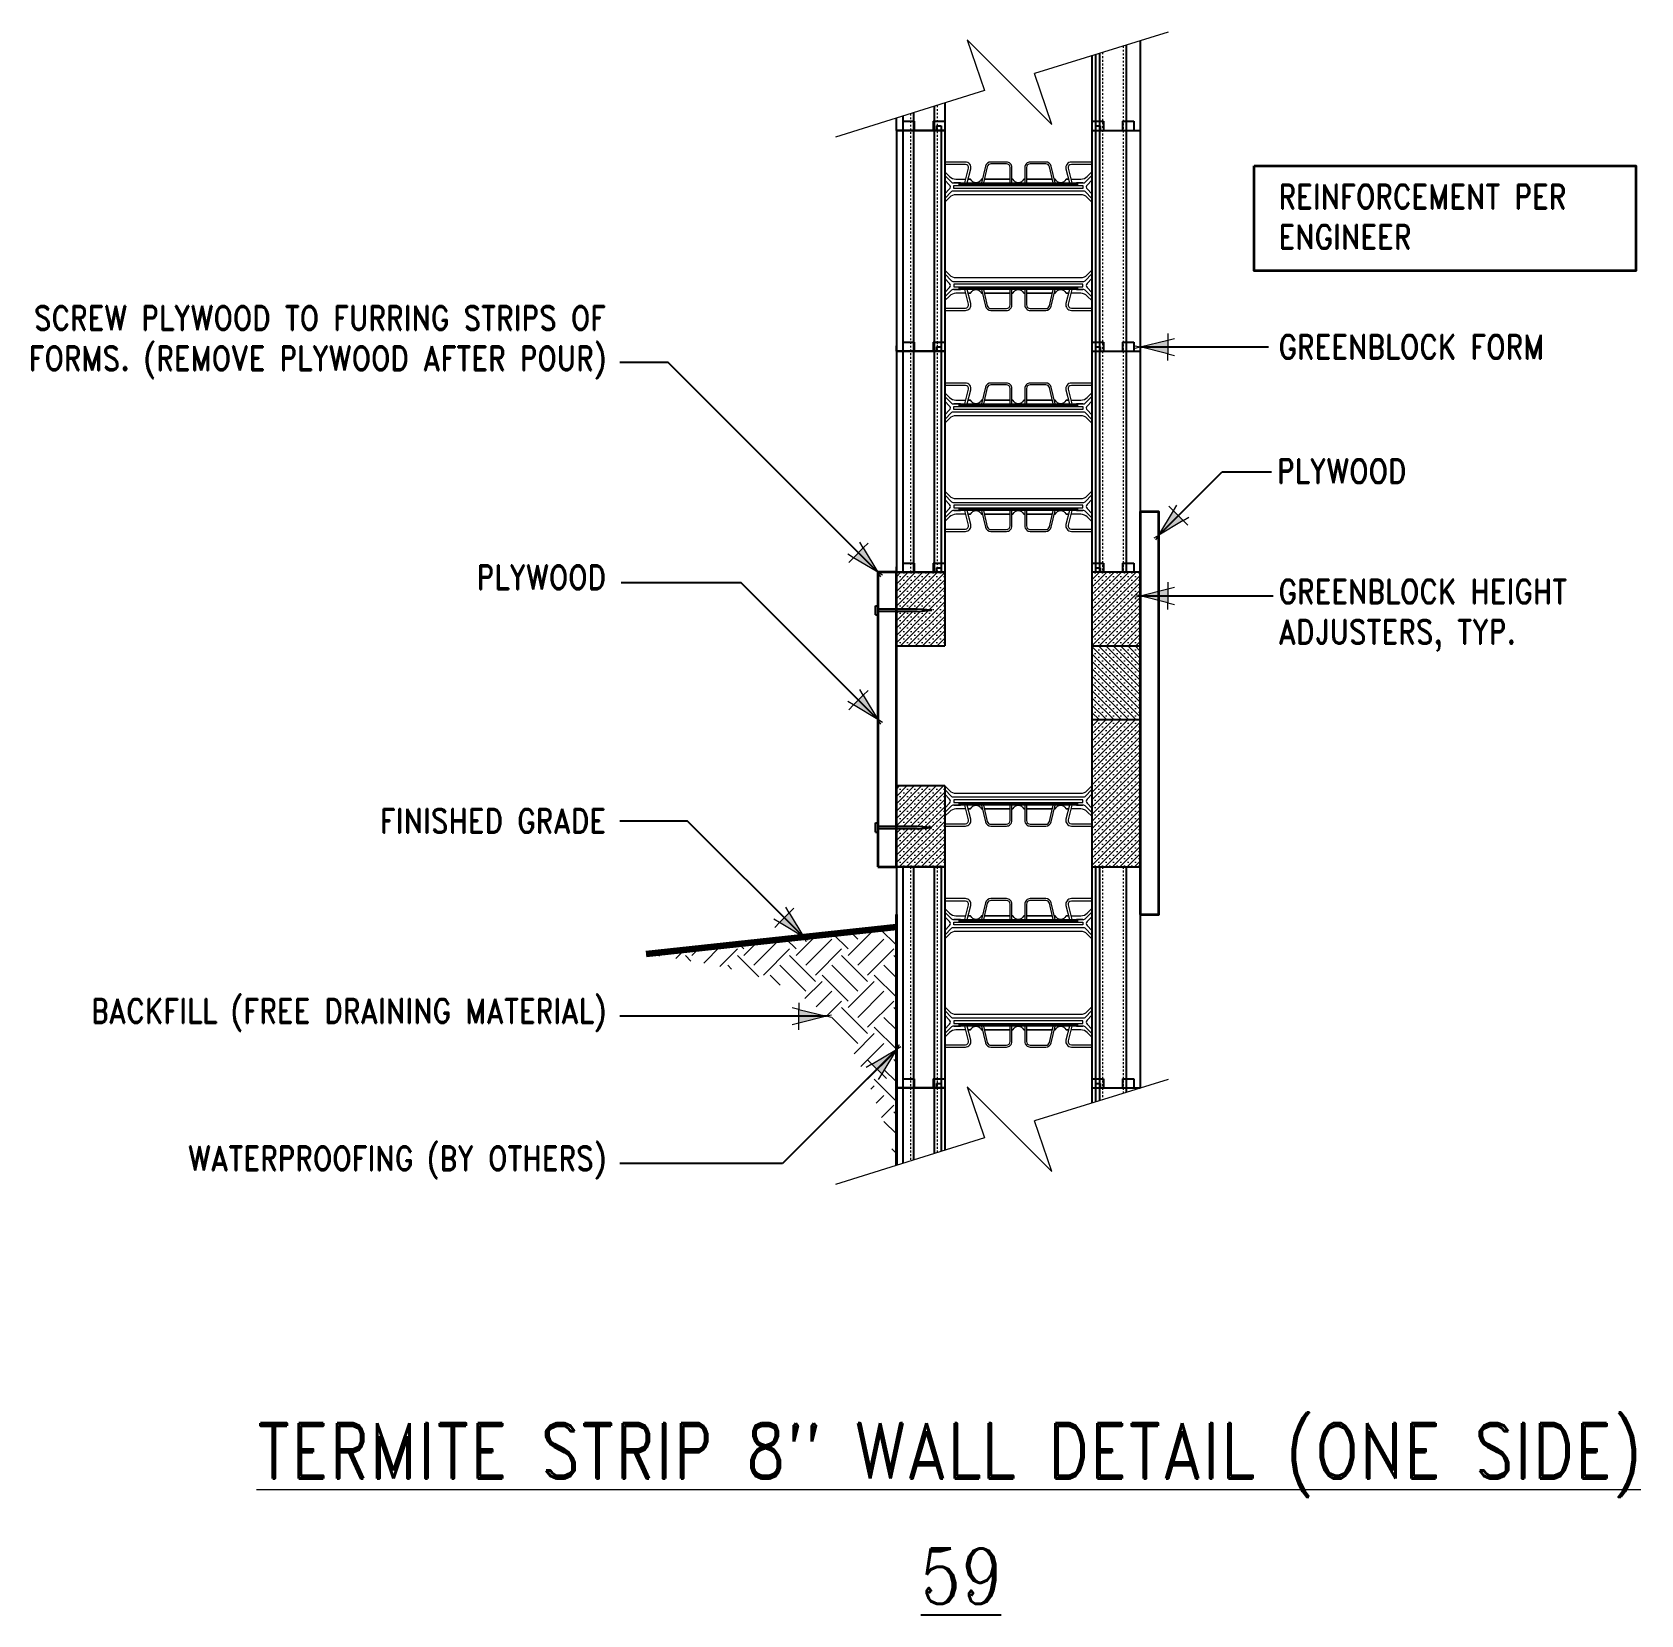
# Model space of a CAD drawing. Header units: inches. Extents: x -155.9 to -68.5, y 58.6 to 144.6.
import ezdxf

# ---------------------------------------------------------------- set-up
doc = ezdxf.new("R2010")
doc.units = ezdxf.units.IN
doc.header["$MEASUREMENT"] = 0
for name, pattern in [('DASHED2', [0.375, 0.25, -0.125]), ('HIDDEN', [0.375, 0.25, -0.125]), ('HIDDEN2', [0.1875, 0.125, -0.0625])]:
    doc.linetypes.add(name, pattern=pattern)
doc.layers.get('Defpoints').update_dxf_attribs({"color": 252})
for name, color, linetype, lineweight in [('A1 fine', 251, 'Continuous', 5), ('A2 Hatch', 8, 'Continuous', 9), ('A4 medium', 7, 'Continuous', 35), ('DETAILS', 7, 'Continuous', 13), ('DIM', 3, 'Continuous', 13), ('GRADE', 5, 'Continuous', 100)]:
    doc.layers.add(name, color=color, linetype=linetype, lineweight=lineweight)
doc.styles.add('ARCTEXT', font='arctext.shx', dxfattribs={"width": 0.85})
doc.styles.add('RomanC', font='romanc.shx', dxfattribs={"width": 0.85, "height": 5})
doc.styles.add('ROMAND', font='romand.shx', dxfattribs={"width": 0.85})
doc.dimstyles.new('ARCTEXT 1-1', dxfattribs={"dimscale": 0, "dimtxt": 1, "dimasz": 1, "dimexe": 0.1875, "dimexo": 1, "dimgap": 0.5, "dimtad": 1, "dimdec": 4, "dimzin": 3, "dimdsep": 46, "dimlunit": 4, "dimtxsty": 'ARCTEXT', "dimblk": 'ARCHTICK', "dimcen": 1, "dimclrd": 256, "dimclre": 256, "dimclrt": 256, "dimadec": 0, "dimazin": 0, "dimtfac": 1, "dimtdec": 4, "dimtofl": 0, "dimtmove": 2, "dimatfit": 3, "dimldrblk": 'arrow', "dimfxl": 0, "dimtolj": 1, "dimtzin": 0, "dimarcsym": 0})
pattern_1 = [(45, (-5545.4699, 1592.4365), (-0.198873782, 0.198873782), []), (45, (-5545.27103, 1592.4365), (-0.198873782, 0.198873782), [0, -0.28125])]

# ---------------------------------------------------------------- blocks, each defined once
blk = doc.blocks.new('_ArchTick')
at = {"color": 0, "linetype": 'ByBlock', "const_width": 0.15}
blk.add_lwpolyline([(-0.5, -0.5), (0.5, 0.5)], dxfattribs=at)
blk = doc.blocks.new('arrow')
at = {"layer": 'DIM'}
blk.add_hatch(color=253, dxfattribs=at).paths.add_polyline_path([(-2, 0.5), (-2, -0.5), (0, 0)])
at = {"layer": 'DIM', "lineweight": 9}
for points in [[(-2, 0.98), (-2, 0.5), (-2.47, 0.62)], [(0.37, 0.09), (0, 0)], [(0.37, -0.09), (0, 0)], [(-2, -0.98), (-2, -0.5), (-2.47, -0.62)]]:
    blk.add_lwpolyline(points, dxfattribs=at)
at = {"layer": 'DIM', "lineweight": 15}
blk.add_lwpolyline([(0, 0), (-2, -0.5), (-2, 0.5), (0, 0)], dxfattribs=at)

msp = doc.modelspace()

# ---------------------------------------------------------------- hatches: boundary and pattern name
at = {"layer": 'A1 fine', "ltscale": 0.15}
h = msp.add_hatch(dxfattribs=at)
h.set_pattern_fill('EARTH', color=256, scale=8, angle=45, style=0)
h.set_pattern_definition([(45, (-5546.72, 1592.4365), (2e-16, 2.8284271), [2, -2]), (45, (-5547.2502, 1592.9668), (2e-16, 2.8284271), [2, -2]), (45, (-5547.7806, 1593.4972), (2e-16, 2.8284271), [2, -2]), (135, (-5547.7806, 1593.8507), (-2.8284271, 4e-16), [2, -2]), (135, (-5547.2502, 1594.381), (-2.8284271, 4e-16), [2, -2]), (135, (-5546.72, 1594.9114), (-2.8284271, 4e-16), [2, -2])])
edge = h.paths.add_edge_path()
edge.add_line((-108.921, 95.962), (-122.513, 94.498))
edge.add_spline(control_points=[(-122.513, 94.498), (-118.937, 93.99), (-111.996, 93.005), (-109.925, 86.351), (-108.921, 83.126)], knot_values=[0, 0, 0, 0, 9.909898, 19.232064, 19.232064, 19.232064, 19.232064], degree=3, periodic=0)
edge.add_line((-108.921, 83.126), (-108.921, 95.962))
at = {"layer": 'A2 Hatch', "ltscale": 0.15}
h = msp.add_hatch(dxfattribs=at)
h.set_pattern_fill('SACNCR', color=256, scale=3, style=0)
h.set_pattern_definition([(45, (-5546.7199, 1592.4365), (-0.198873782, 0.198873782), []), (45, (-5546.52103, 1592.4365), (-0.198873782, 0.198873782), [0, -0.28125])])
h.paths.add_polyline_path([(-107.798, 113.115), (-108.921, 113.115), (-108.921, 111.239), (-106.296, 111.239), (-106.296, 115.239), (-108.921, 115.239), (-108.921, 113.24), (-107.798, 113.24), (-106.991, 113.176)])
h.paths.add_polyline_path([(-108.921, 101.439), (-107.798, 101.439), (-106.991, 101.375), (-107.798, 101.314), (-108.921, 101.314), (-108.921, 99.239), (-106.746, 99.239), (-106.296, 99.239), (-106.296, 103.638), (-108.921, 103.638)])
h = msp.add_hatch(dxfattribs=at)
h.set_pattern_fill('SACNCR', color=256, scale=3, style=0)
h.set_pattern_definition(pattern_1)
h.paths.add_polyline_path([(-98.296, 111.239), (-95.671, 111.239), (-95.671, 115.239), (-98.296, 115.239)])
h = msp.add_hatch(dxfattribs=at)
h.set_pattern_fill('SACNCR', color=256, scale=3, angle=90, style=0)
h.set_pattern_definition([(135, (-5545.4699, 1592.4365), (-0.198873782, -0.198873782), []), (135, (-5545.4699, 1592.63538), (-0.198873782, -0.198873782), [0, -0.28125])])
h.paths.add_polyline_path([(-98.296, 107.239), (-95.671, 107.239), (-95.671, 111.239), (-98.296, 111.239)])
h = msp.add_hatch(dxfattribs=at)
h.set_pattern_fill('SACNCR', color=256, scale=3, style=0)
h.set_pattern_definition(pattern_1)
h.paths.add_polyline_path([(-95.671, 107.239), (-98.296, 107.239), (-98.296, 99.239), (-95.671, 99.239)])

# ---------------------------------------------------------------- linework, layer by layer
at = {"color": 1}
for p, q in [((-98.096, 143.35), (-98.096, 127.239)), ((-97.881, 143.416), (-97.881, 127.239)), ((-96.436, 143.864), (-96.436, 127.239)), ((-95.671, 144.101), (-95.671, 127.239)), ((-98.296, 143.288), (-98.296, 127.239)), ((-106.296, 140.722), (-106.296, 127.239)), ((-108.921, 139.239), (-108.921, 139.901)), ((-108.571, 140.01), (-108.571, 127.239)), ((-107.996, 140.19), (-107.996, 127.239)), ((-106.871, 140.542), (-106.871, 127.239)), ((-108.921, 139.239), (-106.296, 139.239)), ((-108.921, 139.239), (-108.921, 127.239)), ((-108.921, 139.239), (-106.746, 139.239)), ((-108.921, 139.239), (-106.296, 139.239)), ((-108.921, 139.239), (-106.746, 139.239)), ((-106.296, 139.239), (-108.921, 139.239)), ((-108.571, 139.739), (-107.946, 139.739)), ((-108.571, 139.739), (-107.946, 139.739)), ((-106.871, 139.239), (-107.996, 139.239)), ((-106.871, 139.239), (-107.996, 139.239)), ((-107.946, 139.739), (-107.946, 139.239)), ((-107.946, 139.739), (-107.946, 139.239)), ((-106.921, 139.739), (-106.921, 139.239)), ((-106.921, 139.739), (-106.296, 139.739)), ((-106.921, 139.739), (-106.921, 139.239)), ((-106.921, 139.739), (-106.296, 139.739)), ((-106.746, 139.489), (-106.746, 139.239)), ((-106.746, 139.489), (-106.496, 139.489)), ((-106.746, 139.489), (-106.746, 139.239)), ((-106.746, 139.489), (-106.496, 139.489)), ((-106.496, 139.489), (-106.496, 127.239)), ((-106.496, 139.239), (-106.296, 139.239)), ((-106.496, 139.239), (-106.296, 139.239)), ((-98.296, 139.739), (-97.671, 139.739)), ((-98.296, 139.739), (-97.671, 139.739)), ((-98.296, 139.239), (-95.671, 139.239)), ((-98.296, 139.239), (-98.096, 139.239)), ((-98.296, 139.239), (-95.671, 139.239)), ((-98.296, 139.239), (-98.096, 139.239)), ((-98.096, 139.489), (-97.846, 139.489)), ((-98.096, 139.489), (-97.846, 139.489)), ((-97.881, 139.239), (-95.671, 139.239)), ((-97.881, 139.239), (-95.671, 139.239)), ((-97.846, 139.489), (-97.846, 139.239)), ((-97.846, 139.489), (-97.846, 139.239)), ((-97.671, 139.739), (-97.671, 139.239)), ((-97.671, 139.739), (-97.671, 139.239)), ((-96.646, 139.739), (-96.646, 139.239)), ((-96.646, 139.739), (-96.021, 139.739)), ((-96.646, 139.739), (-96.646, 139.239)), ((-96.646, 139.739), (-96.021, 139.739)), ((-96.021, 139.739), (-96.021, 139.239)), ((-96.021, 139.739), (-96.021, 139.239)), ((-108.571, 127.739), (-107.946, 127.739)), ((-108.571, 127.739), (-107.946, 127.739)), ((-108.571, 127.739), (-108.571, 115.239)), ((-108.571, 127.739), (-107.946, 127.739)), ((-107.996, 127.739), (-107.996, 115.239)), ((-107.946, 127.739), (-107.946, 127.239)), ((-107.946, 127.739), (-107.946, 127.239)), ((-107.946, 127.739), (-107.946, 127.239)), ((-106.921, 127.739), (-106.921, 127.239)), ((-106.921, 127.739), (-106.296, 127.739)), ((-106.921, 127.739), (-106.921, 127.239)), ((-106.921, 127.739), (-106.296, 127.739)), ((-106.921, 127.739), (-106.921, 127.239)), ((-106.921, 127.739), (-106.296, 127.739)), ((-106.871, 127.739), (-106.871, 115.239)), ((-106.296, 127.739), (-106.296, 115.239)), ((-98.296, 127.739), (-97.671, 127.739)), ((-98.296, 127.739), (-98.296, 115.239)), ((-98.296, 127.739), (-97.671, 127.739)), ((-98.296, 127.739), (-97.671, 127.739)), ((-97.671, 127.739), (-97.671, 127.239)), ((-97.671, 127.739), (-97.671, 127.239)), ((-97.671, 127.739), (-97.671, 127.239)), ((-96.646, 127.739), (-96.646, 127.239)), ((-96.646, 127.739), (-96.021, 127.739)), ((-96.646, 127.739), (-96.646, 127.239)), ((-96.646, 127.739), (-96.021, 127.739)), ((-96.646, 127.739), (-96.646, 127.239)), ((-96.646, 127.739), (-96.021, 127.739)), ((-96.021, 127.739), (-96.021, 127.239)), ((-96.021, 127.739), (-96.021, 127.239)), ((-96.021, 127.739), (-96.021, 127.239)), ((-108.921, 127.239), (-108.921, 127.529)), ((-108.921, 127.239), (-106.296, 127.239)), ((-108.921, 127.239), (-106.746, 127.239)), ((-108.921, 127.239), (-106.296, 127.239)), ((-108.921, 127.239), (-108.921, 115.239)), ((-108.921, 127.239), (-106.746, 127.239)), ((-108.921, 127.239), (-106.296, 127.239)), ((-108.921, 127.239), (-106.746, 127.239)), ((-106.296, 127.239), (-108.921, 127.239)), ((-106.871, 127.239), (-107.996, 127.239)), ((-106.871, 127.239), (-107.996, 127.239)), ((-106.871, 127.239), (-107.996, 127.239)), ((-106.746, 127.489), (-106.746, 127.239)), ((-106.746, 127.489), (-106.496, 127.489)), ((-106.746, 127.489), (-106.746, 127.239)), ((-106.746, 127.489), (-106.496, 127.489)), ((-106.746, 127.489), (-106.746, 127.239)), ((-106.746, 127.489), (-106.496, 127.489)), ((-106.496, 127.489), (-106.496, 115.239)), ((-106.496, 127.239), (-106.296, 127.239)), ((-106.496, 127.239), (-106.296, 127.239)), ((-106.496, 127.239), (-106.296, 127.239)), ((-98.296, 127.239), (-95.671, 127.239)), ((-98.296, 127.239), (-98.096, 127.239)), ((-98.296, 127.239), (-95.671, 127.239)), ((-98.296, 127.239), (-98.096, 127.239)), ((-98.296, 127.239), (-95.671, 127.239)), ((-98.296, 127.239), (-98.096, 127.239)), ((-98.096, 127.489), (-97.846, 127.489)), ((-98.096, 127.489), (-98.096, 115.239)), ((-98.096, 127.489), (-97.846, 127.489)), ((-98.096, 127.489), (-97.846, 127.489)), ((-97.881, 127.239), (-95.671, 127.239)), ((-97.881, 127.239), (-95.671, 127.239)), ((-97.881, 127.239), (-97.881, 115.239)), ((-97.881, 127.239), (-95.671, 127.239)), ((-97.846, 127.489), (-97.846, 127.239)), ((-97.846, 127.489), (-97.846, 127.239)), ((-97.846, 127.489), (-97.846, 127.239)), ((-96.436, 127.239), (-96.436, 115.239)), ((-95.671, 127.239), (-95.671, 115.239)), ((-108.921, 115.239), (-108.921, 115.529)), ((-108.571, 115.739), (-107.946, 115.739)), ((-108.571, 115.739), (-107.946, 115.739)), ((-108.571, 115.739), (-107.946, 115.739)), ((-107.946, 115.739), (-107.946, 115.239)), ((-107.946, 115.739), (-107.946, 115.239)), ((-107.946, 115.739), (-107.946, 115.239)), ((-106.921, 115.739), (-106.921, 115.239)), ((-106.921, 115.739), (-106.296, 115.739)), ((-106.921, 115.739), (-106.921, 115.239)), ((-106.921, 115.739), (-106.296, 115.739)), ((-106.921, 115.739), (-106.921, 115.239)), ((-106.921, 115.739), (-106.296, 115.739)), ((-106.746, 115.489), (-106.746, 115.239)), ((-106.746, 115.489), (-106.496, 115.489)), ((-106.746, 115.489), (-106.746, 115.239)), ((-106.746, 115.489), (-106.496, 115.489)), ((-106.746, 115.489), (-106.746, 115.239)), ((-106.746, 115.489), (-106.496, 115.489)), ((-98.296, 115.739), (-97.671, 115.739)), ((-98.296, 115.739), (-98.296, 115.239)), ((-98.296, 115.739), (-97.671, 115.739)), ((-98.296, 115.739), (-97.671, 115.739)), ((-98.096, 115.489), (-97.846, 115.489)), ((-98.096, 115.489), (-98.096, 115.239)), ((-98.096, 115.489), (-97.846, 115.489)), ((-98.096, 115.489), (-97.846, 115.489)), ((-97.846, 115.489), (-97.846, 115.239)), ((-97.846, 115.489), (-97.846, 115.239)), ((-97.846, 115.489), (-97.846, 115.239)), ((-97.671, 115.739), (-97.671, 115.239)), ((-97.671, 115.739), (-97.671, 115.239)), ((-97.671, 115.739), (-97.671, 115.239)), ((-96.646, 115.739), (-96.646, 115.239)), ((-96.646, 115.739), (-96.021, 115.739)), ((-96.646, 115.739), (-96.646, 115.239)), ((-96.646, 115.739), (-96.021, 115.739)), ((-96.646, 115.739), (-96.646, 115.239)), ((-96.646, 115.739), (-96.021, 115.739)), ((-96.021, 115.739), (-96.021, 115.239)), ((-96.021, 115.739), (-96.021, 115.239)), ((-96.021, 115.739), (-96.021, 115.239)), ((-108.921, 115.239), (-106.296, 115.239)), ((-108.921, 115.239), (-106.746, 115.239)), ((-108.921, 115.239), (-106.296, 115.239)), ((-108.921, 115.239), (-106.746, 115.239)), ((-108.921, 115.239), (-106.296, 115.239)), ((-108.921, 115.239), (-106.746, 115.239)), ((-106.296, 115.239), (-108.921, 115.239)), ((-106.871, 115.239), (-107.996, 115.239)), ((-106.871, 115.239), (-107.996, 115.239)), ((-106.871, 115.239), (-107.996, 115.239)), ((-106.496, 115.239), (-106.296, 115.239)), ((-106.496, 115.239), (-106.296, 115.239)), ((-106.496, 115.239), (-106.296, 115.239)), ((-108.921, 99.239), (-106.296, 99.239)), ((-108.921, 99.239), (-106.746, 99.239)), ((-108.921, 99.239), (-106.296, 99.239)), ((-108.921, 99.239), (-108.921, 83.126)), ((-108.921, 99.239), (-106.746, 99.239)), ((-108.921, 99.239), (-106.296, 99.239)), ((-108.921, 99.239), (-106.746, 99.239)), ((-106.296, 99.239), (-108.921, 99.239)), ((-108.571, 99.239), (-108.571, 83.148)), ((-106.871, 99.239), (-107.996, 99.239)), ((-107.996, 99.239), (-107.996, 83.328)), ((-106.871, 99.239), (-107.996, 99.239)), ((-106.871, 99.239), (-107.996, 99.239)), ((-106.871, 99.239), (-106.871, 83.68)), ((-106.496, 99.239), (-106.296, 99.239)), ((-106.496, 99.239), (-106.496, 83.798)), ((-106.496, 99.239), (-106.296, 99.239)), ((-106.496, 99.239), (-106.296, 99.239)), ((-106.296, 99.239), (-106.296, 83.86)), ((-98.296, 99.239), (-95.671, 99.239)), ((-98.296, 99.239), (-98.296, 86.426)), ((-98.296, 99.239), (-95.671, 99.239)), ((-98.096, 99.239), (-98.096, 86.488)), ((-97.881, 99.239), (-95.671, 99.239)), ((-97.881, 99.239), (-97.881, 86.554)), ((-97.881, 99.239), (-95.671, 99.239)), ((-96.436, 99.239), (-96.436, 87.002)), ((-95.671, 99.239), (-95.671, 87.239)), ((-108.921, 87.239), (-108.921, 87.529)), ((-108.571, 87.739), (-107.946, 87.739)), ((-108.571, 87.739), (-107.946, 87.739)), ((-108.571, 87.739), (-107.946, 87.739)), ((-107.946, 87.739), (-107.946, 87.239)), ((-107.946, 87.739), (-107.946, 87.239)), ((-107.946, 87.739), (-107.946, 87.239)), ((-106.921, 87.739), (-106.921, 87.239)), ((-106.921, 87.739), (-106.296, 87.739)), ((-106.921, 87.739), (-106.921, 87.239)), ((-106.921, 87.739), (-106.296, 87.739)), ((-106.921, 87.739), (-106.921, 87.239)), ((-106.921, 87.739), (-106.296, 87.739)), ((-106.746, 87.489), (-106.746, 87.239)), ((-106.746, 87.489), (-106.496, 87.489)), ((-106.746, 87.489), (-106.746, 87.239)), ((-106.746, 87.489), (-106.496, 87.489)), ((-106.746, 87.489), (-106.746, 87.239)), ((-106.746, 87.489), (-106.496, 87.489)), ((-98.296, 87.739), (-97.671, 87.739)), ((-98.296, 87.739), (-97.671, 87.739)), ((-98.296, 87.739), (-97.671, 87.739)), ((-98.096, 87.489), (-97.846, 87.489)), ((-98.096, 87.489), (-97.846, 87.489)), ((-98.096, 87.489), (-97.846, 87.489)), ((-97.846, 87.489), (-97.846, 87.239)), ((-97.846, 87.489), (-97.846, 87.239)), ((-97.846, 87.489), (-97.846, 87.239)), ((-97.671, 87.739), (-97.671, 87.239)), ((-97.671, 87.739), (-97.671, 87.239)), ((-97.671, 87.739), (-97.671, 87.239)), ((-96.646, 87.739), (-96.646, 87.239)), ((-96.646, 87.739), (-96.021, 87.739)), ((-96.646, 87.739), (-96.646, 87.239)), ((-96.646, 87.739), (-96.021, 87.739)), ((-96.646, 87.739), (-96.646, 87.239)), ((-96.646, 87.739), (-96.021, 87.739)), ((-96.021, 87.739), (-96.021, 87.239)), ((-96.021, 87.739), (-96.021, 87.239)), ((-96.021, 87.739), (-96.021, 87.239)), ((-108.921, 87.239), (-106.296, 87.239)), ((-108.921, 87.239), (-106.746, 87.239)), ((-108.921, 87.239), (-106.296, 87.239)), ((-108.921, 87.239), (-106.746, 87.239)), ((-108.921, 87.239), (-106.296, 87.239)), ((-108.921, 87.239), (-106.746, 87.239)), ((-106.296, 87.239), (-108.921, 87.239)), ((-106.871, 87.239), (-107.996, 87.239)), ((-106.871, 87.239), (-107.996, 87.239)), ((-106.871, 87.239), (-107.996, 87.239)), ((-106.496, 87.239), (-106.296, 87.239)), ((-106.496, 87.239), (-106.296, 87.239)), ((-106.496, 87.239), (-106.296, 87.239)), ((-98.296, 87.239), (-95.671, 87.239)), ((-98.296, 87.239), (-98.096, 87.239)), ((-98.296, 87.239), (-95.671, 87.239)), ((-98.296, 87.239), (-98.096, 87.239)), ((-98.296, 87.239), (-95.671, 87.239)), ((-98.296, 87.239), (-98.096, 87.239)), ((-97.881, 87.239), (-95.671, 87.239)), ((-97.881, 87.239), (-95.671, 87.239)), ((-97.881, 87.239), (-95.671, 87.239))]:
    msp.add_line(p, q, dxfattribs=at)
at = {"color": 1, "linetype": 'HIDDEN', "ltscale": 0.02}
for p, q in [((-108.571, 139.739), (-107.946, 139.739)), ((-108.571, 139.739), (-107.946, 139.739)), ((-107.946, 139.739), (-107.946, 139.239)), ((-107.946, 139.739), (-107.946, 139.239)), ((-106.921, 139.739), (-106.921, 139.239)), ((-106.921, 139.739), (-106.296, 139.739)), ((-106.921, 139.739), (-106.921, 139.239)), ((-106.921, 139.739), (-106.296, 139.739)), ((-98.296, 139.739), (-97.671, 139.739)), ((-98.296, 139.739), (-97.671, 139.739)), ((-97.671, 139.739), (-97.671, 139.239)), ((-97.671, 139.739), (-97.671, 139.239)), ((-96.646, 139.739), (-96.646, 139.239)), ((-96.646, 139.739), (-96.021, 139.739)), ((-96.646, 139.739), (-96.646, 139.239)), ((-96.646, 139.739), (-96.021, 139.739)), ((-96.021, 139.739), (-96.021, 139.239)), ((-96.021, 139.739), (-96.021, 139.239)), ((-108.571, 127.739), (-107.946, 127.739)), ((-108.571, 127.739), (-107.946, 127.739)), ((-108.571, 127.739), (-107.946, 127.739)), ((-107.946, 127.739), (-107.946, 127.239)), ((-107.946, 127.739), (-107.946, 127.239)), ((-107.946, 127.739), (-107.946, 127.239)), ((-106.921, 127.739), (-106.921, 127.239)), ((-106.921, 127.739), (-106.296, 127.739)), ((-106.921, 127.739), (-106.921, 127.239)), ((-106.921, 127.739), (-106.296, 127.739)), ((-106.921, 127.739), (-106.921, 127.239)), ((-106.921, 127.739), (-106.296, 127.739)), ((-98.296, 127.739), (-97.671, 127.739)), ((-98.296, 127.739), (-97.671, 127.739)), ((-98.296, 127.739), (-97.671, 127.739)), ((-97.671, 127.739), (-97.671, 127.239)), ((-97.671, 127.739), (-97.671, 127.239)), ((-97.671, 127.739), (-97.671, 127.239)), ((-96.646, 127.739), (-96.646, 127.239)), ((-96.646, 127.739), (-96.021, 127.739)), ((-96.646, 127.739), (-96.646, 127.239)), ((-96.646, 127.739), (-96.021, 127.739)), ((-96.646, 127.739), (-96.646, 127.239)), ((-96.646, 127.739), (-96.021, 127.739)), ((-96.021, 127.739), (-96.021, 127.239)), ((-96.021, 127.739), (-96.021, 127.239)), ((-96.021, 127.739), (-96.021, 127.239)), ((-108.571, 115.739), (-107.946, 115.739)), ((-108.571, 115.739), (-107.946, 115.739)), ((-108.571, 115.739), (-107.946, 115.739)), ((-107.946, 115.739), (-107.946, 115.239)), ((-107.946, 115.739), (-107.946, 115.239)), ((-107.946, 115.739), (-107.946, 115.239)), ((-106.921, 115.739), (-106.921, 115.239)), ((-106.921, 115.739), (-106.296, 115.739)), ((-106.921, 115.739), (-106.921, 115.239)), ((-106.921, 115.739), (-106.296, 115.739)), ((-106.921, 115.739), (-106.921, 115.239)), ((-106.921, 115.739), (-106.296, 115.739)), ((-98.296, 115.739), (-97.671, 115.739)), ((-98.296, 115.739), (-97.671, 115.739)), ((-98.296, 115.739), (-97.671, 115.739)), ((-97.671, 115.739), (-97.671, 115.239)), ((-97.671, 115.739), (-97.671, 115.239)), ((-97.671, 115.739), (-97.671, 115.239)), ((-96.646, 115.739), (-96.646, 115.239)), ((-96.646, 115.739), (-96.021, 115.739)), ((-96.646, 115.739), (-96.646, 115.239)), ((-96.646, 115.739), (-96.021, 115.739)), ((-96.646, 115.739), (-96.646, 115.239)), ((-96.646, 115.739), (-96.021, 115.739)), ((-96.021, 115.739), (-96.021, 115.239)), ((-96.021, 115.739), (-96.021, 115.239)), ((-96.021, 115.739), (-96.021, 115.239)), ((-108.571, 87.739), (-107.946, 87.739)), ((-108.571, 87.739), (-107.946, 87.739)), ((-108.571, 87.739), (-107.946, 87.739)), ((-107.946, 87.739), (-107.946, 87.239)), ((-107.946, 87.739), (-107.946, 87.239)), ((-107.946, 87.739), (-107.946, 87.239)), ((-106.921, 87.739), (-106.921, 87.239)), ((-106.921, 87.739), (-106.296, 87.739)), ((-106.921, 87.739), (-106.921, 87.239)), ((-106.921, 87.739), (-106.296, 87.739)), ((-106.921, 87.739), (-106.921, 87.239)), ((-106.921, 87.739), (-106.296, 87.739)), ((-98.296, 87.739), (-97.671, 87.739)), ((-98.296, 87.739), (-97.671, 87.739)), ((-98.296, 87.739), (-97.671, 87.739)), ((-97.671, 87.739), (-97.671, 87.239)), ((-97.671, 87.739), (-97.671, 87.239)), ((-97.671, 87.739), (-97.671, 87.239)), ((-96.646, 87.739), (-96.646, 87.239)), ((-96.646, 87.739), (-96.021, 87.739)), ((-96.646, 87.739), (-96.646, 87.239)), ((-96.646, 87.739), (-96.021, 87.739)), ((-96.646, 87.739), (-96.646, 87.239)), ((-96.646, 87.739), (-96.021, 87.739)), ((-96.021, 87.739), (-96.021, 87.239)), ((-96.021, 87.739), (-96.021, 87.239)), ((-96.021, 87.739), (-96.021, 87.239))]:
    msp.add_line(p, q, dxfattribs=at)
at = {"ltscale": 0.15}
for p, q in [((-107.946, 139.239), (-106.921, 139.239)), ((-107.946, 139.239), (-106.921, 139.239)), ((-107.946, 127.239), (-106.921, 127.239)), ((-107.946, 127.239), (-106.921, 127.239)), ((-107.946, 127.239), (-106.921, 127.239)), ((-95.671, 118.532), (-95.671, 111.239)), ((-108.921, 115.239), (-108.921, 111.239)), ((-107.946, 115.239), (-106.921, 115.239)), ((-107.946, 115.239), (-106.921, 115.239)), ((-107.946, 115.239), (-106.921, 115.239)), ((-106.296, 115.239), (-106.296, 111.239)), ((-95.671, 115.239), (-98.296, 115.239)), ((-98.296, 115.239), (-98.296, 111.239)), ((-110.046, 112.928), (-110.046, 113.428)), ((-110.046, 113.428), (-109.921, 113.428)), ((-110.046, 112.928), (-109.921, 112.928)), ((-109.921, 112.928), (-109.921, 113.428)), ((-107.798, 113.24), (-109.921, 113.24)), ((-107.798, 113.115), (-109.921, 113.115)), ((-106.991, 113.176), (-107.798, 113.24)), ((-107.798, 113.115), (-106.991, 113.176)), ((-108.921, 111.239), (-106.296, 111.239)), ((-98.296, 111.239), (-95.671, 111.239)), ((-98.296, 111.239), (-98.296, 107.239)), ((-95.671, 111.239), (-95.671, 107.239)), ((-98.296, 107.239), (-95.671, 107.239)), ((-98.296, 107.239), (-98.296, 99.239)), ((-95.671, 96.666), (-95.671, 107.239)), ((-106.296, 103.638), (-108.921, 103.638)), ((-108.921, 99.239), (-108.921, 103.638)), ((-106.296, 103.638), (-106.296, 99.239)), ((-110.046, 101.127), (-110.046, 101.627)), ((-110.046, 101.627), (-109.921, 101.627)), ((-109.921, 101.127), (-109.921, 101.627)), ((-107.798, 101.439), (-109.921, 101.439)), ((-106.991, 101.375), (-107.798, 101.439)), ((-107.798, 101.314), (-106.991, 101.375)), ((-110.046, 101.127), (-109.921, 101.127)), ((-107.798, 101.314), (-109.921, 101.314)), ((-107.946, 99.239), (-106.921, 99.239)), ((-107.946, 99.239), (-106.921, 99.239)), ((-107.946, 99.239), (-106.921, 99.239)), ((-107.946, 87.239), (-106.921, 87.239)), ((-107.946, 87.239), (-106.921, 87.239)), ((-107.946, 87.239), (-106.921, 87.239))]:
    msp.add_line(p, q, dxfattribs=at)
at = {"lineweight": 40, "ltscale": 0.15}
msp.add_line((-108.921, 96.659), (-108.921, 83.039), dxfattribs=at)
at = {"layer": 'A2 Hatch', "linetype": 'DASHED2', "ltscale": 0.15}
for p, q in [((-97.721, 143.466), (-97.721, 127.239)), ((-96.596, 143.815), (-96.596, 127.239)), ((-108.156, 140.14), (-108.156, 127.239)), ((-106.711, 140.592), (-106.711, 127.239)), ((-108.156, 127.739), (-108.156, 115.239)), ((-106.711, 127.739), (-106.711, 115.239)), ((-97.721, 127.239), (-97.721, 115.239)), ((-96.596, 127.239), (-96.596, 115.239)), ((-108.156, 99.239), (-108.156, 83.278)), ((-106.711, 99.239), (-106.711, 83.73)), ((-97.721, 99.239), (-97.721, 86.604)), ((-96.596, 99.239), (-96.596, 86.953))]:
    msp.add_line(p, q, dxfattribs=at)
at = {"layer": 'A2 Hatch', "linetype": 'HIDDEN2', "ltscale": 0.15}
for p, q in [((-108.571, 139.739), (-108.571, 139.239)), ((-107.946, 139.739), (-108.571, 139.739)), ((-107.946, 139.739), (-107.946, 139.239)), ((-106.921, 139.739), (-106.921, 139.239)), ((-106.296, 139.739), (-106.921, 139.739)), ((-106.296, 139.739), (-106.296, 139.239)), ((-108.571, 127.739), (-108.571, 127.239)), ((-107.946, 127.739), (-108.571, 127.739)), ((-107.946, 127.739), (-107.946, 127.239)), ((-106.921, 127.739), (-106.921, 127.239)), ((-106.296, 127.739), (-106.921, 127.739)), ((-106.296, 127.739), (-106.296, 127.239)), ((-108.571, 115.739), (-108.571, 115.239)), ((-107.946, 115.739), (-108.571, 115.739)), ((-107.946, 115.739), (-107.946, 115.239)), ((-106.921, 115.739), (-106.921, 115.239)), ((-106.296, 115.739), (-106.921, 115.739)), ((-106.296, 115.739), (-106.296, 115.239)), ((-108.571, 87.739), (-108.571, 87.239)), ((-107.946, 87.739), (-108.571, 87.739)), ((-107.946, 87.739), (-107.946, 87.239)), ((-106.921, 87.739), (-106.921, 87.239)), ((-106.296, 87.739), (-106.921, 87.739)), ((-106.296, 87.739), (-106.296, 87.239))]:
    msp.add_line(p, q, dxfattribs=at)
at = {"layer": 'A4 medium', "ltscale": 0.15}
for points in [[(-89.478, 137.303), (-68.746, 137.303), (-68.746, 131.614), (-89.478, 131.614)], [(-95.671, 96.666), (-94.671, 96.666), (-94.671, 118.532), (-95.671, 118.532)], [(-109.921, 99.239), (-108.921, 99.239), (-108.921, 115.239), (-109.921, 115.239)]]:
    msp.add_lwpolyline(points, close=True, dxfattribs=at)
at = {"layer": 'DETAILS', "color": 6, "lineweight": 20}
for points in [[(-105.067, 136.389), (-104.883, 137.149, 0.485338), (-105.175, 137.519), (-106.296, 137.519)], [(-105.446, 136.389), (-105.546, 136.389), (-105.796, 136.389), (-105.2, 136.389), (-105.01, 137.179, 0.485338), (-105.175, 137.389), (-106.296, 137.389)], [(-102.644, 136.389), (-102.644, 137.219, 0.414214), (-102.944, 137.519), (-103.786, 137.519, 0.346495), (-104.078, 137.289), (-104.295, 136.389)], [(-102.744, 136.389), (-102.744, 137.219, 0.414214), (-102.944, 137.419), (-103.786, 137.419, 0.346495), (-103.981, 137.266), (-104.192, 136.389)], [(-100.296, 136.389), (-100.514, 137.289, 0.346495), (-100.805, 137.519), (-101.648, 137.519, 0.414214), (-101.948, 137.219), (-101.948, 136.389)], [(-100.399, 136.389), (-100.611, 137.266, 0.346495), (-100.805, 137.419), (-101.648, 137.419, 0.414214), (-101.848, 137.219), (-101.848, 136.389)], [(-98.296, 137.519), (-99.416, 137.519, 0.485338), (-99.708, 137.149), (-99.525, 136.389)], [(-98.296, 137.389), (-99.416, 137.389, 0.485338), (-99.582, 137.179), (-99.391, 136.389), (-98.795, 136.389), (-99.045, 136.389), (-99.145, 136.389)], [(-106.296, 136.988), (-106.043, 136.735, 0.198912), (-105.689, 136.589), (-105.152, 136.589)], [(-106.296, 136.788), (-105.926, 136.418, 0.198912), (-105.855, 136.389), (-102.296, 136.389, -0.279322), (-102.582, 136.562, 0.279322), (-102.626, 136.589)], [(-106.296, 135.79), (-106.027, 136.058, 0.414214), (-106.027, 136.27), (-106.296, 136.538)], [(-104.265, 136.589, 0.279322), (-104.309, 136.562, -0.605918), (-104.881, 136.562, 0.279322), (-104.925, 136.589), (-105.018, 136.589), (-104.925, 136.589)], [(-101.966, 136.589, 0.279322), (-102.01, 136.562, -0.279322), (-102.296, 136.389), (-98.737, 136.389, 0.198912), (-98.666, 136.418), (-98.296, 136.788)], [(-99.666, 136.589), (-99.573, 136.589), (-99.666, 136.589, 0.279322), (-99.711, 136.562, -0.605918), (-100.282, 136.562, 0.279322), (-100.326, 136.589)], [(-99.439, 136.589), (-98.902, 136.589, 0.198912), (-98.549, 136.735), (-98.296, 136.988)], [(-98.296, 136.538), (-98.564, 136.27, 0.414214), (-98.564, 136.058), (-98.296, 135.79)], [(-98.296, 135.54), (-98.666, 135.91, 0.198912), (-98.737, 135.939), (-102.296, 135.939), (-105.855, 135.939, 0.198912), (-105.926, 135.91), (-106.296, 135.54)], [(-98.296, 135.34), (-98.549, 135.593, 0.198912), (-98.902, 135.739), (-102.296, 135.739), (-105.689, 135.739, 0.198912), (-106.043, 135.593), (-106.296, 135.34)], [(-106.296, 131.638), (-106.043, 131.385, 0.198912), (-105.689, 131.239), (-102.296, 131.239), (-98.902, 131.239, 0.198912), (-98.549, 131.385), (-98.296, 131.638)], [(-106.296, 131.438), (-105.926, 131.068, 0.198912), (-105.855, 131.039), (-102.296, 131.039), (-98.737, 131.039, 0.198912), (-98.666, 131.068), (-98.296, 131.438)], [(-106.296, 130.44), (-106.027, 130.708, 0.414214), (-106.027, 130.92), (-106.296, 131.188)], [(-98.296, 131.188), (-98.564, 130.92, 0.414214), (-98.564, 130.708), (-98.296, 130.44)], [(-102.626, 130.389, 0.279322), (-102.582, 130.416, -0.279322), (-102.296, 130.589), (-105.855, 130.589, 0.198912), (-105.926, 130.56), (-106.296, 130.19)], [(-106.296, 129.589), (-105.175, 129.589, 0.485338), (-105.01, 129.799), (-105.2, 130.589), (-105.796, 130.589), (-105.546, 130.589), (-105.446, 130.589)], [(-106.296, 129.459), (-105.175, 129.459, 0.485338), (-104.883, 129.829), (-105.067, 130.589)], [(-105.152, 130.389), (-105.689, 130.389, 0.198912), (-106.043, 130.243), (-106.296, 129.99)], [(-104.925, 130.389), (-105.018, 130.389), (-104.925, 130.389, 0.279322), (-104.881, 130.416, -0.605918), (-104.309, 130.416, 0.279322), (-104.265, 130.389)], [(-104.295, 130.589), (-104.078, 129.689, 0.346495), (-103.786, 129.459), (-102.944, 129.459, 0.414214), (-102.644, 129.759), (-102.644, 130.589)], [(-104.192, 130.589), (-103.981, 129.712, 0.346495), (-103.786, 129.559), (-102.944, 129.559, 0.414214), (-102.744, 129.759), (-102.744, 130.589)], [(-98.296, 130.19), (-98.666, 130.56, 0.198912), (-98.737, 130.589), (-102.296, 130.589, -0.279322), (-102.01, 130.416, 0.279322), (-101.966, 130.389)], [(-101.948, 130.589), (-101.948, 129.759, 0.414214), (-101.648, 129.459), (-100.805, 129.459, 0.346495), (-100.514, 129.689), (-100.296, 130.589)], [(-101.848, 130.589), (-101.848, 129.759, 0.414214), (-101.648, 129.559), (-100.805, 129.559, 0.346495), (-100.611, 129.712), (-100.399, 130.589)], [(-100.326, 130.389, 0.279322), (-100.282, 130.416, -0.605918), (-99.711, 130.416, 0.279322), (-99.666, 130.389), (-99.573, 130.389), (-99.666, 130.389)], [(-99.525, 130.589), (-99.708, 129.829, 0.485338), (-99.416, 129.459), (-98.296, 129.459)], [(-99.145, 130.589), (-99.045, 130.589), (-98.795, 130.589), (-99.391, 130.589), (-99.582, 129.799, 0.485338), (-99.416, 129.589), (-98.296, 129.589)], [(-98.296, 129.99), (-98.549, 130.243, 0.198912), (-98.902, 130.389), (-99.439, 130.389)], [(-105.067, 124.389), (-104.883, 125.149, 0.485338), (-105.175, 125.519), (-106.296, 125.519)], [(-105.446, 124.389), (-105.546, 124.389), (-105.796, 124.389), (-105.2, 124.389), (-105.01, 125.179, 0.485338), (-105.175, 125.389), (-106.296, 125.389)], [(-106.296, 124.988), (-106.043, 124.735, 0.198912), (-105.689, 124.589), (-105.152, 124.589)], [(-102.644, 124.389), (-102.644, 125.219, 0.414214), (-102.944, 125.519), (-103.786, 125.519, 0.346495), (-104.078, 125.289), (-104.295, 124.389)], [(-102.744, 124.389), (-102.744, 125.219, 0.414214), (-102.944, 125.419), (-103.786, 125.419, 0.346495), (-103.981, 125.266), (-104.192, 124.389)], [(-100.296, 124.389), (-100.514, 125.289, 0.346495), (-100.805, 125.519), (-101.648, 125.519, 0.414214), (-101.948, 125.219), (-101.948, 124.389)], [(-100.399, 124.389), (-100.611, 125.266, 0.346495), (-100.805, 125.419), (-101.648, 125.419, 0.414214), (-101.848, 125.219), (-101.848, 124.389)], [(-98.296, 125.519), (-99.416, 125.519, 0.485338), (-99.708, 125.149), (-99.525, 124.389)], [(-98.296, 125.389), (-99.416, 125.389, 0.485338), (-99.582, 125.179), (-99.391, 124.389), (-98.795, 124.389), (-99.045, 124.389), (-99.145, 124.389)], [(-99.439, 124.589), (-98.902, 124.589, 0.198912), (-98.549, 124.735), (-98.296, 124.988)], [(-106.296, 124.788), (-105.926, 124.418, 0.198912), (-105.855, 124.389), (-102.296, 124.389, -0.279322), (-102.582, 124.562, 0.279322), (-102.626, 124.589)], [(-106.296, 123.79), (-106.027, 124.058, 0.414214), (-106.027, 124.27), (-106.296, 124.538)], [(-104.265, 124.589, 0.279322), (-104.309, 124.562, -0.605918), (-104.881, 124.562, 0.279322), (-104.925, 124.589), (-105.018, 124.589), (-104.925, 124.589)], [(-101.966, 124.589, 0.279322), (-102.01, 124.562, -0.279322), (-102.296, 124.389), (-98.737, 124.389, 0.198912), (-98.666, 124.418), (-98.296, 124.788)], [(-99.666, 124.589), (-99.573, 124.589), (-99.666, 124.589, 0.279322), (-99.711, 124.562, -0.605918), (-100.282, 124.562, 0.279322), (-100.326, 124.589)], [(-98.296, 124.538), (-98.564, 124.27, 0.414214), (-98.564, 124.058), (-98.296, 123.79)], [(-98.296, 123.54), (-98.666, 123.91, 0.198912), (-98.737, 123.939), (-102.296, 123.939), (-105.855, 123.939, 0.198912), (-105.926, 123.91), (-106.296, 123.54)], [(-98.296, 123.34), (-98.549, 123.593, 0.198912), (-98.902, 123.739), (-102.296, 123.739), (-105.689, 123.739, 0.198912), (-106.043, 123.593), (-106.296, 123.34)], [(-106.296, 119.638), (-106.043, 119.385, 0.198912), (-105.689, 119.239), (-102.296, 119.239), (-98.902, 119.239, 0.198912), (-98.549, 119.385), (-98.296, 119.638)], [(-106.296, 119.438), (-105.926, 119.068, 0.198912), (-105.855, 119.039), (-102.296, 119.039), (-98.737, 119.039, 0.198912), (-98.666, 119.068), (-98.296, 119.438)], [(-106.296, 118.44), (-106.027, 118.708, 0.414214), (-106.027, 118.92), (-106.296, 119.188)], [(-98.296, 119.188), (-98.564, 118.92, 0.414214), (-98.564, 118.708), (-98.296, 118.44)], [(-102.626, 118.389, 0.279322), (-102.582, 118.416, -0.279322), (-102.296, 118.589), (-105.855, 118.589, 0.198912), (-105.926, 118.56), (-106.296, 118.19)], [(-106.296, 117.589), (-105.175, 117.589, 0.485338), (-105.01, 117.799), (-105.2, 118.589), (-105.796, 118.589), (-105.546, 118.589), (-105.446, 118.589)], [(-106.296, 117.459), (-105.175, 117.459, 0.485338), (-104.883, 117.829), (-105.067, 118.589)], [(-105.152, 118.389), (-105.689, 118.389, 0.198912), (-106.043, 118.243), (-106.296, 117.99)], [(-104.925, 118.389), (-105.018, 118.389), (-104.925, 118.389, 0.279322), (-104.881, 118.416, -0.605918), (-104.309, 118.416, 0.279322), (-104.265, 118.389)], [(-104.295, 118.589), (-104.078, 117.689, 0.346495), (-103.786, 117.459), (-102.944, 117.459, 0.414214), (-102.644, 117.759), (-102.644, 118.589)], [(-104.192, 118.589), (-103.981, 117.712, 0.346495), (-103.786, 117.559), (-102.944, 117.559, 0.414214), (-102.744, 117.759), (-102.744, 118.589)], [(-98.296, 118.19), (-98.666, 118.56, 0.198912), (-98.737, 118.589), (-102.296, 118.589, -0.279322), (-102.01, 118.416, 0.279322), (-101.966, 118.389)], [(-101.948, 118.589), (-101.948, 117.759, 0.414214), (-101.648, 117.459), (-100.805, 117.459, 0.346495), (-100.514, 117.689), (-100.296, 118.589)], [(-101.848, 118.589), (-101.848, 117.759, 0.414214), (-101.648, 117.559), (-100.805, 117.559, 0.346495), (-100.611, 117.712), (-100.399, 118.589)], [(-100.326, 118.389, 0.279322), (-100.282, 118.416, -0.605918), (-99.711, 118.416, 0.279322), (-99.666, 118.389), (-99.573, 118.389), (-99.666, 118.389)], [(-99.525, 118.589), (-99.708, 117.829, 0.485338), (-99.416, 117.459), (-98.296, 117.459)], [(-99.145, 118.589), (-99.045, 118.589), (-98.795, 118.589), (-99.391, 118.589), (-99.582, 117.799, 0.485338), (-99.416, 117.589), (-98.296, 117.589)], [(-98.296, 117.99), (-98.549, 118.243, 0.198912), (-98.902, 118.389), (-99.439, 118.389)], [(-106.296, 103.638), (-106.043, 103.385, 0.198912), (-105.689, 103.239), (-102.296, 103.239), (-98.902, 103.239, 0.198912), (-98.549, 103.385), (-98.296, 103.638)], [(-106.296, 103.438), (-105.926, 103.068, 0.198912), (-105.855, 103.039), (-102.296, 103.039), (-98.737, 103.039, 0.198912), (-98.666, 103.068), (-98.296, 103.438)], [(-106.296, 102.44), (-106.027, 102.708, 0.414214), (-106.027, 102.92), (-106.296, 103.188)], [(-98.296, 103.188), (-98.564, 102.92, 0.414214), (-98.564, 102.708), (-98.296, 102.44)], [(-102.626, 102.389, 0.279322), (-102.582, 102.416, -0.279322), (-102.296, 102.589), (-105.855, 102.589, 0.198912), (-105.926, 102.56), (-106.296, 102.19)], [(-106.296, 101.589), (-105.175, 101.589, 0.485338), (-105.01, 101.799), (-105.2, 102.589), (-105.796, 102.589), (-105.546, 102.589), (-105.446, 102.589)], [(-106.296, 101.459), (-105.175, 101.459, 0.485338), (-104.883, 101.829), (-105.067, 102.589)], [(-105.152, 102.389), (-105.689, 102.389, 0.198912), (-106.043, 102.242), (-106.296, 101.99)], [(-104.925, 102.389), (-105.018, 102.389), (-104.925, 102.389, 0.279322), (-104.881, 102.416, -0.605918), (-104.309, 102.416, 0.279322), (-104.265, 102.389)], [(-104.295, 102.589), (-104.078, 101.689, 0.346495), (-103.786, 101.459), (-102.944, 101.459, 0.414214), (-102.644, 101.759), (-102.644, 102.589)], [(-104.192, 102.589), (-103.981, 101.712, 0.346495), (-103.786, 101.559), (-102.944, 101.559, 0.414214), (-102.744, 101.759), (-102.744, 102.589)], [(-98.296, 102.19), (-98.666, 102.56, 0.198912), (-98.737, 102.589), (-102.296, 102.589, -0.279322), (-102.01, 102.416, 0.279322), (-101.966, 102.389)], [(-101.948, 102.589), (-101.948, 101.759, 0.414214), (-101.648, 101.459), (-100.805, 101.459, 0.346495), (-100.514, 101.689), (-100.296, 102.589)], [(-101.848, 102.589), (-101.848, 101.759, 0.414214), (-101.648, 101.559), (-100.805, 101.559, 0.346495), (-100.611, 101.712), (-100.399, 102.589)], [(-100.326, 102.389, 0.279322), (-100.282, 102.416, -0.605918), (-99.711, 102.416, 0.279322), (-99.666, 102.389), (-99.573, 102.389), (-99.666, 102.389)], [(-99.525, 102.589), (-99.708, 101.829, 0.485338), (-99.416, 101.459), (-98.296, 101.459)], [(-99.145, 102.589), (-99.045, 102.589), (-98.795, 102.589), (-99.391, 102.589), (-99.582, 101.799, 0.485338), (-99.416, 101.589), (-98.296, 101.589)], [(-98.296, 101.99), (-98.549, 102.242, 0.198912), (-98.902, 102.389), (-99.439, 102.389)], [(-105.067, 96.389), (-104.883, 97.149, 0.485338), (-105.175, 97.519), (-106.296, 97.519)], [(-105.446, 96.389), (-105.546, 96.389), (-105.796, 96.389), (-105.2, 96.389), (-105.01, 97.179, 0.485338), (-105.175, 97.389), (-106.296, 97.389)], [(-102.644, 96.389), (-102.644, 97.219, 0.414214), (-102.944, 97.519), (-103.786, 97.519, 0.346495), (-104.078, 97.289), (-104.295, 96.389)], [(-102.744, 96.389), (-102.744, 97.219, 0.414214), (-102.944, 97.419), (-103.786, 97.419, 0.346495), (-103.981, 97.266), (-104.192, 96.389)], [(-100.296, 96.389), (-100.514, 97.289, 0.346495), (-100.805, 97.519), (-101.648, 97.519, 0.414214), (-101.948, 97.219), (-101.948, 96.389)], [(-100.399, 96.389), (-100.611, 97.266, 0.346495), (-100.805, 97.419), (-101.648, 97.419, 0.414214), (-101.848, 97.219), (-101.848, 96.389)], [(-98.296, 97.519), (-99.416, 97.519, 0.485338), (-99.708, 97.149), (-99.525, 96.389)], [(-98.296, 97.389), (-99.416, 97.389, 0.485338), (-99.582, 97.179), (-99.391, 96.389), (-98.795, 96.389), (-99.045, 96.389), (-99.145, 96.389)], [(-106.296, 96.988), (-106.043, 96.735, 0.198912), (-105.689, 96.589), (-105.152, 96.589)], [(-106.296, 96.788), (-105.926, 96.418, 0.198912), (-105.855, 96.389), (-102.296, 96.389, -0.279322), (-102.582, 96.562, 0.279322), (-102.626, 96.589)], [(-106.296, 95.79), (-106.027, 96.058, 0.414214), (-106.027, 96.27), (-106.296, 96.538)], [(-104.265, 96.589, 0.279322), (-104.309, 96.562, -0.605918), (-104.881, 96.562, 0.279322), (-104.925, 96.589), (-105.018, 96.589), (-104.925, 96.589)], [(-101.966, 96.589, 0.279322), (-102.01, 96.562, -0.279322), (-102.296, 96.389), (-98.737, 96.389, 0.198912), (-98.666, 96.418), (-98.296, 96.788)], [(-99.666, 96.589), (-99.573, 96.589), (-99.666, 96.589, 0.279322), (-99.711, 96.562, -0.605918), (-100.282, 96.562, 0.279322), (-100.326, 96.589)], [(-99.439, 96.589), (-98.902, 96.589, 0.198912), (-98.549, 96.735), (-98.296, 96.988)], [(-98.296, 96.538), (-98.564, 96.27, 0.414214), (-98.564, 96.058), (-98.296, 95.79)], [(-98.296, 95.54), (-98.666, 95.91, 0.198912), (-98.737, 95.939), (-102.296, 95.939), (-105.855, 95.939, 0.198912), (-105.926, 95.91), (-106.296, 95.54)], [(-98.296, 95.34), (-98.549, 95.592, 0.198912), (-98.902, 95.739), (-102.296, 95.739), (-105.689, 95.739, 0.198912), (-106.043, 95.592), (-106.296, 95.34)], [(-106.296, 91.638), (-106.043, 91.385, 0.198912), (-105.689, 91.239), (-102.296, 91.239), (-98.902, 91.239, 0.198912), (-98.549, 91.385), (-98.296, 91.638)], [(-106.296, 91.438), (-105.926, 91.068, 0.198912), (-105.855, 91.039), (-102.296, 91.039), (-98.737, 91.039, 0.198912), (-98.666, 91.068), (-98.296, 91.438)], [(-106.296, 90.44), (-106.027, 90.708, 0.414214), (-106.027, 90.92), (-106.296, 91.188)], [(-98.296, 91.188), (-98.564, 90.92, 0.414214), (-98.564, 90.708), (-98.296, 90.44)], [(-102.626, 90.389, 0.279322), (-102.582, 90.416, -0.279322), (-102.296, 90.589), (-105.855, 90.589, 0.198912), (-105.926, 90.56), (-106.296, 90.19)], [(-106.296, 89.589), (-105.175, 89.589, 0.485338), (-105.01, 89.799), (-105.2, 90.589), (-105.796, 90.589), (-105.546, 90.589), (-105.446, 90.589)], [(-106.296, 89.459), (-105.175, 89.459, 0.485338), (-104.883, 89.829), (-105.067, 90.589)], [(-105.152, 90.389), (-105.689, 90.389, 0.198912), (-106.043, 90.242), (-106.296, 89.99)], [(-104.925, 90.389), (-105.018, 90.389), (-104.925, 90.389, 0.279322), (-104.881, 90.416, -0.605918), (-104.309, 90.416, 0.279322), (-104.265, 90.389)], [(-104.295, 90.589), (-104.078, 89.689, 0.346495), (-103.786, 89.459), (-102.944, 89.459, 0.414214), (-102.644, 89.759), (-102.644, 90.589)], [(-104.192, 90.589), (-103.981, 89.712, 0.346495), (-103.786, 89.559), (-102.944, 89.559, 0.414214), (-102.744, 89.759), (-102.744, 90.589)], [(-98.296, 90.19), (-98.666, 90.56, 0.198912), (-98.737, 90.589), (-102.296, 90.589, -0.279322), (-102.01, 90.416, 0.279322), (-101.966, 90.389)], [(-101.948, 90.589), (-101.948, 89.759, 0.414214), (-101.648, 89.459), (-100.805, 89.459, 0.346495), (-100.514, 89.689), (-100.296, 90.589)], [(-101.848, 90.589), (-101.848, 89.759, 0.414214), (-101.648, 89.559), (-100.805, 89.559, 0.346495), (-100.611, 89.712), (-100.399, 90.589)], [(-100.326, 90.389, 0.279322), (-100.282, 90.416, -0.605918), (-99.711, 90.416, 0.279322), (-99.666, 90.389), (-99.573, 90.389), (-99.666, 90.389)], [(-99.525, 90.589), (-99.708, 89.829, 0.485338), (-99.416, 89.459), (-98.296, 89.459)], [(-99.145, 90.589), (-99.045, 90.589), (-98.795, 90.589), (-99.391, 90.589), (-99.582, 89.799, 0.485338), (-99.416, 89.589), (-98.296, 89.589)], [(-98.296, 89.99), (-98.549, 90.242, 0.198912), (-98.902, 90.389), (-99.439, 90.389)]]:
    msp.add_lwpolyline(points, format="xyb", dxfattribs=at)
for points in [[(-102.296, 136.339), (-105.446, 136.339), (-105.544, 136.317, 0.780776), (-105.544, 136.311), (-105.446, 136.289), (-102.296, 136.289), (-99.145, 136.289), (-99.047, 136.311, 0.780776), (-99.047, 136.317), (-99.145, 136.339)], [(-102.296, 130.639), (-99.145, 130.639), (-99.047, 130.661, 0.780776), (-99.047, 130.667), (-99.145, 130.689), (-102.296, 130.689), (-105.446, 130.689), (-105.544, 130.667, 0.780776), (-105.544, 130.661), (-105.446, 130.639)], [(-102.296, 124.339), (-105.446, 124.339), (-105.544, 124.317, 0.780776), (-105.544, 124.311), (-105.446, 124.289), (-102.296, 124.289), (-99.145, 124.289), (-99.047, 124.311, 0.780776), (-99.047, 124.317), (-99.145, 124.339)], [(-102.296, 118.639), (-99.145, 118.639), (-99.047, 118.661, 0.780776), (-99.047, 118.667), (-99.145, 118.689), (-102.296, 118.689), (-105.446, 118.689), (-105.544, 118.667, 0.780776), (-105.544, 118.661), (-105.446, 118.639)], [(-102.296, 102.639), (-99.145, 102.639), (-99.047, 102.661, 0.780776), (-99.047, 102.667), (-99.145, 102.689), (-102.296, 102.689), (-105.446, 102.689), (-105.544, 102.667, 0.780776), (-105.544, 102.661), (-105.446, 102.639)], [(-102.296, 96.339), (-105.446, 96.339), (-105.544, 96.317, 0.780776), (-105.544, 96.311), (-105.446, 96.289), (-102.296, 96.289), (-99.145, 96.289), (-99.047, 96.311, 0.780776), (-99.047, 96.317), (-99.145, 96.339)], [(-102.296, 90.639), (-99.145, 90.639), (-99.047, 90.661, 0.780776), (-99.047, 90.667), (-99.145, 90.689), (-102.296, 90.689), (-105.446, 90.689), (-105.544, 90.667, 0.780776), (-105.544, 90.661), (-105.446, 90.639)]]:
    msp.add_lwpolyline(points, format="xyb", close=True, dxfattribs=at)
for points in [[(-104.247, 136.589), (-104.265, 136.589)], [(-102.744, 136.589), (-104.144, 136.589)], [(-102.644, 136.589), (-102.626, 136.589)], [(-101.948, 136.589), (-101.966, 136.589)], [(-101.848, 136.589), (-100.448, 136.589)], [(-100.345, 136.589), (-100.326, 136.589)], [(-102.296, 136.239), (-98.795, 136.239), (-98.795, 136.089), (-102.296, 136.089), (-105.796, 136.089), (-105.796, 136.239)], [(-102.296, 130.739), (-98.795, 130.739), (-98.795, 130.889), (-102.296, 130.889), (-105.796, 130.889), (-105.796, 130.739)], [(-104.247, 130.389), (-104.265, 130.389)], [(-102.744, 130.389), (-104.144, 130.389)], [(-102.644, 130.389), (-102.626, 130.389)], [(-101.948, 130.389), (-101.966, 130.389)], [(-101.848, 130.389), (-100.448, 130.389)], [(-100.345, 130.389), (-100.326, 130.389)], [(-102.296, 124.239), (-98.795, 124.239), (-98.795, 124.089), (-102.296, 124.089), (-105.796, 124.089), (-105.796, 124.239)], [(-104.247, 124.589), (-104.265, 124.589)], [(-102.744, 124.589), (-104.144, 124.589)], [(-102.644, 124.589), (-102.626, 124.589)], [(-101.948, 124.589), (-101.966, 124.589)], [(-101.848, 124.589), (-100.448, 124.589)], [(-100.345, 124.589), (-100.326, 124.589)], [(-102.296, 118.739), (-98.795, 118.739), (-98.795, 118.889), (-102.296, 118.889), (-105.796, 118.889), (-105.796, 118.739)], [(-104.247, 118.389), (-104.265, 118.389)], [(-102.744, 118.389), (-104.144, 118.389)], [(-102.644, 118.389), (-102.626, 118.389)], [(-101.948, 118.389), (-101.966, 118.389)], [(-101.848, 118.389), (-100.448, 118.389)], [(-100.345, 118.389), (-100.326, 118.389)], [(-102.296, 102.739), (-98.795, 102.739), (-98.795, 102.889), (-102.296, 102.889), (-105.796, 102.889), (-105.796, 102.739)], [(-104.247, 102.389), (-104.265, 102.389)], [(-102.744, 102.389), (-104.144, 102.389)], [(-102.644, 102.389), (-102.626, 102.389)], [(-101.948, 102.389), (-101.966, 102.389)], [(-101.848, 102.389), (-100.448, 102.389)], [(-100.345, 102.389), (-100.326, 102.389)], [(-102.296, 96.239), (-98.795, 96.239), (-98.795, 96.089), (-102.296, 96.089), (-105.796, 96.089), (-105.796, 96.239)], [(-104.247, 96.589), (-104.265, 96.589)], [(-102.744, 96.589), (-104.144, 96.589)], [(-102.644, 96.589), (-102.626, 96.589)], [(-101.948, 96.589), (-101.966, 96.589)], [(-101.848, 96.589), (-100.448, 96.589)], [(-100.345, 96.589), (-100.326, 96.589)], [(-102.296, 90.739), (-98.795, 90.739), (-98.795, 90.889), (-102.296, 90.889), (-105.796, 90.889), (-105.796, 90.739)], [(-104.247, 90.389), (-104.265, 90.389)], [(-102.744, 90.389), (-104.144, 90.389)], [(-102.644, 90.389), (-102.626, 90.389)], [(-101.948, 90.389), (-101.966, 90.389)], [(-101.848, 90.389), (-100.448, 90.389)], [(-100.345, 90.389), (-100.326, 90.389)]]:
    msp.add_lwpolyline(points, close=True, dxfattribs=at)
at = {"layer": 'DIM'}
for p, q in [((-94.162, 144.569), (-101.414, 142.321)), ((-105.074, 144.157), (-104.138, 141.397)), ((-100.478, 139.561), (-105.074, 144.157)), ((-100.478, 139.561), (-101.414, 142.321)), ((-104.138, 141.397), (-112.228, 138.866)), ((-94.162, 87.707), (-101.414, 85.459)), ((-105.074, 87.295), (-104.138, 84.535)), ((-100.478, 82.699), (-105.074, 87.295)), ((-100.478, 82.699), (-101.414, 85.459)), ((-104.138, 84.535), (-112.228, 82.004))]:
    msp.add_line(p, q, dxfattribs=at)
at = {"layer": 'GRADE', "ltscale": 0.15}
msp.add_line((-108.921, 95.962), (-122.513, 94.498), dxfattribs=at)

# ---------------------------------------------------------------- texts
at = {"layer": 'Defpoints', "insert": (-105.408, 62.231), "char_height": 3, "width": 90.08, "attachment_point": 2, "style": 'RomanC'}
msp.add_mtext('{\\L59\\P}\\P            ', dxfattribs=at)
at = {"layer": 'DIM', "color": 3, "style": 'ROMAND'}
for s, insert, char_height, width, attachment_point in [('REINFORCEMENT PER ENGINEER', (-88.163, 136.298), 1.3125, 22.17809, 1), ('SCREW PLYWOOD TO FURRING STRIPS OF FORMS. (REMOVE PLYWOOD AFTER POUR) ', (-124.689, 129.706), 1.3125, 36.40043, 3), ('GREENBLOCK FORM ', (-88.163, 128.135), 1.3125, 22.17809, 1), ('PLYWOOD ', (-81.213, 121.385), 1.3125, 36.40043, 3), ('PLYWOOD ', (-124.689, 115.622), 1.3125, 36.40043, 3), ('GREENBLOCK HEIGHT ADJUSTERS, TYP. ', (-88.163, 114.853), 1.3125, 22.17809, 1), ('FINISHED GRADE ', (-124.689, 102.399), 1.3125, 36.40043, 3), ('BACKFILL (FREE DRAINING MATERIAL) ', (-124.689, 92.079), 1.3125, 36.40043, 3), ('WATERPROOFING (BY OTHERS) ', (-124.689, 84.074), 1.3125, 36.40043, 3), ('{\\LTERMITE STRIP 8" WALL DETAIL (ONE SIDE)}\\P\\P             ', (-68.483, 69.037), 3, 97.79267, 3)]:
    msp.add_mtext(s, dxfattribs=dict(at, insert=insert, char_height=char_height, width=width, attachment_point=attachment_point))

# ---------------------------------------------------------------- leaders
at = {"layer": 'DIM', "ltscale": 0.15}
for points in [[(-95.671, 127.477), (-88.712, 127.477)], [(-109.921, 115.239), (-121.322, 126.64), (-123.935, 126.64)], [(-94.671, 117.254), (-91.223, 120.703), (-88.538, 120.703)], [(-109.921, 107.239), (-117.349, 114.667), (-123.865, 114.667)], [(-95.671, 113.963), (-88.455, 113.963)], [(-113.947, 95.42), (-120.262, 101.735), (-123.937, 101.735)], [(-112.72, 91.133), (-123.937, 91.133)], [(-108.921, 89.333), (-115.111, 83.143), (-123.935, 83.143)]]:
    msp.add_leader(points, dimstyle='ARCTEXT 1-1', override={"dimscale": 1, "dimasz": 0.75, "dimtad": 0}, dxfattribs=at)

doc.saveas('drawing.dxf')
